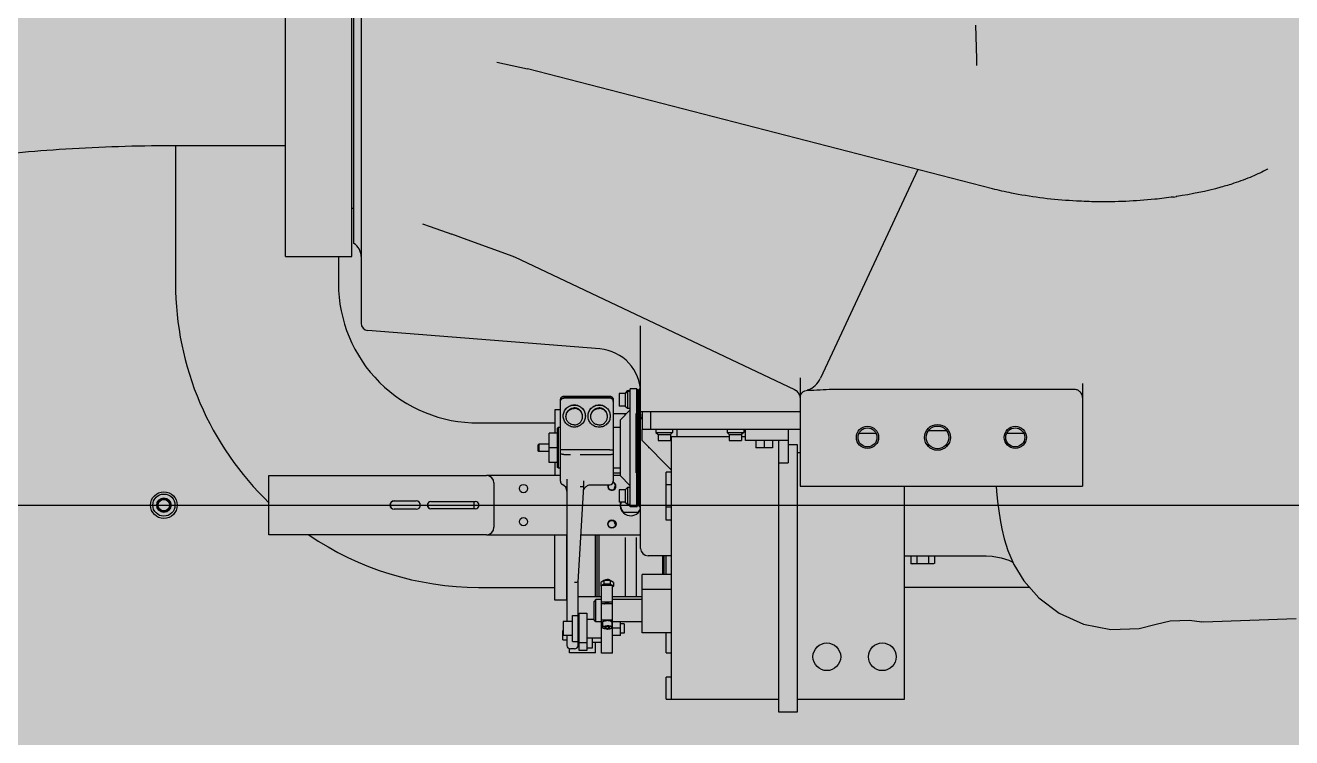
# Model space of a CAD drawing. Header units: millimetres. Extents: x -18489 to 17339, y -1599 to 10961.
# Drawn here: x -14660.3 to -14551.6, y 2429.6 to 2490.7 of the extents above; entities that cross this region are included whole.
import ezdxf

# ---------------------------------------------------------------- set-up
doc = ezdxf.new("R2010")
doc.units = ezdxf.units.MM
for name, color, linetype in [('188K-SM-03-F10-MECH-EQ-Y2257103$0$0 Xref', 8, 'Continuous'), ('188K-SM-03-F10-MECH-EQ-Y2257103$0$M-EQU-FOUNDATION', 8, 'Continuous'), ('188K-SM-03-F10-MECH-EQ-Y2257103$0$Micron CUP L10 HVAC EQU$0$M-MECH-EQU', 136, 'Continuous'), ('188K-SM-03-F10-MECH-EQ-Y2257103$0$Micron CUP L10 HVAC EQU$0$M-PHASE1 AREA', 252, 'Continuous')]:
    doc.layers.add(name, color=color, linetype=linetype)

# ---------------------------------------------------------------- blocks, each defined once
blk = doc.blocks.new('188K-SM-03-F10-MECH-EQ-Y2257103$0$Micron CUP L10 HVAC EQU$0$A$C0c53ceb0')
at = {"layer": '188K-SM-03-F10-MECH-EQ-Y2257103$0$Micron CUP L10 HVAC EQU$0$M-PHASE1 AREA'}
for p, q in [((15051.75687, 15534.56999), (15051.75687, 16232.33485)), ((15108.84673, 15534.56999), (15108.84673, 16232.33485)), ((15110.42127, 15545.57249), (15110.42127, 16221.3364)), ((15116.77802, 15826.36459), (15116.77802, 15477.25689)), ((15644.28764, 15732.89426), (15644.93572, 15704.16707)), ((15233.16169, 15701.37732), (15233.16493, 15701.37672)), ((15233.16169, 15701.37732), (15259.50141, 15695.60954)), ((15644.93572, 15704.16707), (15645.07043, 15698.3229)), ((15645.07047, 15698.3229), (15645.0705, 15698.31489)), ((15658.64458, 15592.58208), (15259.50273, 15695.60986)), ((14948.12346, 15629.70178), (14954.64373, 15629.71974)), ((14954.64373, 15629.71974), (15051.75687, 15629.71974)), ((14957.43623, 15629.71974), (14957.43623, 15511.30448)), ((15594.75236, 15609.07415), (15511.18661, 15429.86683)), ((15895.21654, 15609.64335), (15895.24029, 15609.65636)), ((15816.81608, 15586.04572), (15816.4579, 15586.00364)), ((15816.93153, 15585.92983), (15816.58285, 15585.87741)), ((15110.43506, 15575.77657), (15108.84673, 15575.77657)), ((15169.58458, 15562.45642), (15175.92273, 15560.21265)), ((15175.92273, 15560.21265), (15194.51409, 15553.60452)), ((15207.88726, 15548.80283), (15194.51409, 15553.60452)), ((15247.25382, 15534.56003), (15207.88726, 15548.80283)), ((15051.75687, 15534.56998), (15108.84673, 15534.56998)), ((15097.28891, 15534.56998), (15097.28891, 15511.30448)), ((15247.25378, 15534.56005), (15247.56939, 15534.44158)), ((15247.56939, 15534.44158), (15248.49088, 15534.04495)), ((15248.49091, 15534.04493), (15488.69536, 15420.39119)), ((15321.6783, 15455.0902), (15122.61824, 15470.92787)), ((15356.71961, 15283.88406), (15356.71961, 15474.91877)), ((15493.72696, 15430.38593), (15493.72696, 15337.16793)), ((15736.0417, 15425.53696), (15736.0417, 15337.16793)), ((15290.87597, 15414.49723), (15330.20454, 15414.49723)), ((15338.19712, 15416.71313), (15338.19712, 15406.05636)), ((15343.52551, 15416.71313), (15338.19712, 15416.71313)), ((15343.52551, 15416.71313), (15345.30164, 15418.51463)), ((15343.52551, 15416.71313), (15343.52551, 15406.05636)), ((15345.30164, 15418.51463), (15345.30164, 15404.25486)), ((15347.7121, 15418.51463), (15345.30164, 15418.51463)), ((15346.66071, 15419.32638), (15347.7121, 15419.32638)), ((15353.39094, 15420.89972), (15347.7121, 15420.89972)), ((15347.7121, 15319.40676), (15347.7121, 15420.8996)), ((15353.39094, 15420.89972), (15354.56288, 15418.86986)), ((15353.39094, 15319.40664), (15353.39094, 15420.89972)), ((15354.56288, 15418.86986), (15355.73482, 15420.89972)), ((15354.56288, 15321.4365), (15354.56288, 15418.86986)), ((15355.73482, 15319.40664), (15355.73482, 15420.89972)), ((15356.71961, 15420.89972), (15355.73482, 15420.89972)), ((15488.7247, 15420.37731), (15490.10027, 15419.51802)), ((15490.10027, 15419.51802), (15492.00605, 15417.51446)), ((15492.00605, 15417.51446), (15493.19235, 15415.26376)), ((15493.19235, 15415.26376), (15493.67811, 15413.256)), ((15521.30041, 15420.46253), (15729.69801, 15420.44519)), ((15287.83118, 15341.4816), (15287.83118, 15411.45244)), ((15330.20454, 15413.05444), (15290.87597, 15413.05444)), ((15330.20454, 15412.89311), (15290.87597, 15412.89311)), ((15333.24934, 15411.45244), (15333.24934, 15341.4816)), ((15343.52551, 15406.05636), (15338.19712, 15406.05636)), ((15343.52551, 15406.05636), (15345.30164, 15404.25486)), ((15345.30164, 15404.25486), (15347.7121, 15404.25486)), ((15287.83118, 15402.70689), (15282.91736, 15402.70689)), ((15282.91736, 15402.70689), (15282.91736, 15382.83981)), ((15333.24934, 15399.5351), (15344.61623, 15399.5351)), ((15347.48915, 15402.40802), (15339.33892, 15394.25779)), ((15339.33892, 15346.04857), (15339.33892, 15394.25779)), ((15343.48905, 15398.40791), (15343.48905, 15399.5351)), ((15353.00403, 15348.75697), (15353.00403, 15399.5351)), ((15356.71961, 15401.3623), (15493.72696, 15401.3623)), ((15358.06439, 15401.3623), (15358.06439, 15385.88461)), ((15365.16891, 15401.3623), (15365.16891, 15385.88461)), ((15217.6621, 15391.58247), (15282.91736, 15391.58247)), ((15278.25277, 15357.46654), (15278.25277, 15382.83981)), ((15285.35729, 15382.83981), (15278.25277, 15382.83981)), ((15286.11849, 15387.55924), (15285.35729, 15387.11977)), ((15285.35729, 15353.18717), (15285.35729, 15387.11919)), ((15286.11849, 15352.74712), (15286.11849, 15387.55924)), ((15287.83118, 15387.55924), (15286.11849, 15387.55924)), ((15339.33892, 15387.55924), (15333.24934, 15387.55924)), ((15357.9629, 15376.36963), (15357.9629, 15385.88461)), ((15493.72696, 15385.88461), (15357.9629, 15385.88461)), ((15369.86297, 15385.88461), (15369.86297, 15383.47415)), ((15369.86297, 15383.47415), (15371.66447, 15381.69802)), ((15369.86297, 15383.47415), (15384.12274, 15383.47415)), ((15384.12274, 15383.47415), (15382.32124, 15381.69802)), ((15384.12274, 15385.88461), (15384.12274, 15383.47415)), ((15388.09366, 15379.54129), (15388.09366, 15385.88461)), ((15430.93643, 15385.88461), (15430.93643, 15383.47415)), ((15430.93643, 15383.47415), (15432.73793, 15381.69802)), ((15430.93643, 15383.47415), (15445.19621, 15383.47415)), ((15445.19621, 15383.47415), (15443.3947, 15381.69802)), ((15445.19621, 15385.88461), (15445.19621, 15383.47415)), ((15446.76935, 15376.36963), (15446.76935, 15385.88461)), ((15483.24343, 15385.88461), (15483.24343, 15357.33968)), ((15558.77274, 15382.58608), (15544.15857, 15382.58608)), ((15619.19229, 15384.86968), (15603.89445, 15384.86968)), ((15685.6391, 15382.58608), (15671.02492, 15382.58608)), ((15269.24526, 15373.32738), (15268.48406, 15372.56618)), ((15268.48406, 15372.56618), (15268.48406, 15367.74018)), ((15269.24526, 15373.32738), (15269.24526, 15366.97898)), ((15278.25277, 15373.32738), (15269.24526, 15373.32738)), ((15357.9629, 15376.36963), (15383.33617, 15350.99636)), ((15371.66447, 15381.69802), (15371.66447, 15376.36963)), ((15371.66447, 15381.69802), (15382.32124, 15381.69802)), ((15371.66461, 15376.36963), (15382.3211, 15376.36963)), ((15382.32124, 15381.69802), (15382.32124, 15376.36963)), ((15383.33617, 15154.35351), (15383.33617, 15379.54129)), ((15432.73793, 15379.54129), (15383.33617, 15379.54129)), ((15432.73793, 15381.69802), (15432.73793, 15376.36963)), ((15432.73793, 15381.69802), (15443.3947, 15381.69802)), ((15432.73808, 15376.36963), (15443.39456, 15376.36963)), ((15443.3947, 15381.69802), (15443.3947, 15376.36963)), ((15446.76935, 15379.54129), (15443.3947, 15379.54129)), ((15483.24343, 15376.36963), (15446.76935, 15376.36963)), ((15455.49775, 15376.36963), (15455.49775, 15370.20393)), ((15462.62764, 15376.36963), (15462.62764, 15370.20393)), ((15469.75753, 15376.36963), (15469.75753, 15370.20393)), ((15475.31428, 15143.25271), (15475.31428, 15376.36963)), ((15483.24343, 15373.19797), (15491.17257, 15373.19797)), ((15491.17257, 15373.19797), (15491.17257, 15143.25271)), ((15269.24526, 15366.97898), (15268.48406, 15367.74018)), ((15278.25277, 15366.97898), (15269.24526, 15366.97898)), ((15285.35729, 15370.15318), (15278.25277, 15370.15318)), ((15330.20454, 15368.47267), (15290.87597, 15368.47267)), ((15290.87597, 15364.56649), (15295.97965, 15364.56649)), ((15305.30972, 15364.56649), (15330.20454, 15364.56649)), ((15363.51965, 15370.81288), (15363.51965, 15370.20393)), ((15364.12861, 15370.20393), (15363.51965, 15370.20393)), ((15469.75753, 15370.20393), (15455.49775, 15370.20393)), ((15491.17257, 15366.06174), (15493.72696, 15366.06174)), ((15285.35729, 15357.46654), (15278.25277, 15357.46654)), ((15282.91736, 15357.46654), (15282.91736, 15346.37822)), ((15286.11849, 15352.74712), (15285.35729, 15353.18659)), ((15287.83118, 15352.74712), (15286.11849, 15352.74712)), ((15339.33892, 15352.74712), (15333.24934, 15352.74712)), ((15383.33617, 15349.3471), (15378.57868, 15349.3471)), ((15378.57868, 15308.24443), (15378.57868, 15349.34507)), ((15475.31428, 15357.33968), (15483.24343, 15357.33968)), ((15037.4468, 15295.63168), (15037.4468, 15346.37822)), ((15037.4468, 15346.37822), (15224.42498, 15346.37822)), ((15287.83118, 15346.37822), (15224.42498, 15346.37822)), ((15230.76829, 15340.03491), (15230.76829, 15301.975)), ((15293.4133, 15343.16742), (15293.4133, 15221.09771)), ((15307.87607, 15337.06665), (15307.87607, 15341.93555)), ((15311.75891, 15338.07764), (15312.53002, 15338.29508)), ((15312.53002, 15338.29508), (15313.34978, 15338.41586)), ((15313.34978, 15338.41586), (15313.8625, 15338.43662)), ((15313.8625, 15338.43659), (15330.20454, 15338.43659)), ((15333.24934, 15348.75697), (15339.33892, 15348.75697)), ((15339.33892, 15346.37822), (15333.24934, 15346.37822)), ((15347.48915, 15337.89834), (15339.33892, 15346.04857)), ((15383.33617, 15338.30972), (15378.57868, 15338.30972)), ((15303.05514, 15254.99014), (15307.87607, 15337.06606)), ((15307.6614, 15333.41134), (15307.74463, 15333.76627)), ((15307.74463, 15333.76627), (15307.91319, 15334.29245)), ((15307.91319, 15334.29245), (15308.15272, 15334.85575)), ((15308.15272, 15334.85575), (15308.46504, 15335.4252)), ((15308.46504, 15335.4252), (15308.84391, 15335.97258)), ((15308.84391, 15335.97258), (15309.29135, 15336.49107)), ((15309.29135, 15336.49107), (15309.80798, 15336.97154)), ((15309.80798, 15336.97154), (15310.39313, 15337.40369)), ((15310.39313, 15337.40369), (15311.0447, 15337.77636)), ((15311.0447, 15337.77636), (15311.75891, 15338.07764)), ((15338.19712, 15334.25), (15338.19712, 15323.59323)), ((15343.52551, 15334.25), (15338.19712, 15334.25)), ((15343.52551, 15334.25), (15345.30164, 15336.0515)), ((15343.52551, 15334.25), (15343.52551, 15323.59323)), ((15345.30164, 15336.0515), (15345.30164, 15321.79173)), ((15347.7121, 15336.0515), (15345.30164, 15336.0515)), ((15493.72696, 15337.16793), (15736.0417, 15337.16793)), ((15583.15068, 15154.35351), (15583.15068, 15337.16793)), ((15661.89856, 15337.16793), (15662.27568, 15332.91532)), ((15662.27568, 15332.91532), (15663.15042, 15324.23409)), ((13383.58898, 15321.00495), (18509.19987, 15321.00495)), ((15145.00664, 15324.55721), (15164.03659, 15324.55721)), ((15164.03659, 15317.4527), (15145.00664, 15317.4527)), ((15176.72323, 15324.17661), (15214.78313, 15324.17661)), ((15214.78313, 15317.8333), (15176.72323, 15317.8333)), ((15213.80845, 15317.82515), (15213.80576, 15324.18445)), ((15217.6621, 15322.29542), (15217.6621, 15319.71449)), ((15343.52551, 15323.59323), (15338.19712, 15323.59323)), ((15343.52551, 15323.59323), (15345.30164, 15321.79173)), ((15345.30164, 15321.79173), (15347.7121, 15321.79173)), ((15353.39094, 15319.40664), (15347.7121, 15319.40664)), ((15353.39094, 15319.40664), (15354.56288, 15321.4365)), ((15354.56288, 15321.4365), (15355.73482, 15319.40664)), ((15356.71961, 15319.40664), (15355.73482, 15319.40664)), ((15383.33617, 15319.27977), (15378.57868, 15319.27977)), ((15663.15042, 15324.23409), (15664.11118, 15316.14962)), ((15354.27903, 15314.66164), (15342.21405, 15314.66164)), ((15383.33617, 15308.2424), (15378.57868, 15308.2424)), ((15664.11118, 15316.14962), (15665.22906, 15308.43177)), ((15665.22906, 15308.43177), (15666.65908, 15300.58611)), ((15224.42498, 15295.63168), (15037.4468, 15295.63168)), ((15224.42498, 15295.63168), (15293.4133, 15295.63168)), ((15282.91736, 15239.30302), (15282.91736, 15295.63168)), ((15293.4133, 15239.30302), (15293.4133, 15295.63168)), ((15305.44232, 15295.63168), (15356.71961, 15295.63168)), ((15317.86904, 15242.47481), (15317.86904, 15295.63168)), ((15319.45487, 15242.47481), (15319.45487, 15295.63168)), ((15321.09714, 15242.47481), (15321.09714, 15295.63168)), ((15666.65908, 15300.58611), (15668.69067, 15292.01837)), ((15343.48905, 15293.25294), (15343.48905, 15242.47481)), ((15353.00403, 15293.25294), (15353.00403, 15242.47481)), ((15668.69067, 15292.01837), (15671.86464, 15282.02603)), ((15383.33617, 15277.54074), (15363.06293, 15277.54074)), ((15375.39594, 15277.54074), (15375.39594, 15261.40334)), ((15377.03121, 15261.40334), (15377.03121, 15277.54074)), ((15378.61704, 15261.40334), (15378.61704, 15277.54074)), ((15583.15068, 15277.54074), (15653.24658, 15277.54074)), ((15588.78536, 15277.54074), (15588.78536, 15270.87389)), ((15593.82105, 15277.54074), (15593.82105, 15270.87389)), ((15603.89242, 15277.54074), (15603.89242, 15270.87389)), ((15608.9281, 15277.54074), (15608.9281, 15270.87389)), ((15653.24803, 15277.54074), (15658.35703, 15277.28878)), ((15658.35703, 15277.28878), (15666.13871, 15275.90623)), ((15666.13871, 15275.90623), (15672.69529, 15273.70877)), ((15671.86464, 15282.02603), (15677.12041, 15269.97101)), ((15672.69529, 15273.70877), (15676.25658, 15271.95235)), ((15588.78536, 15270.87389), (15590.13467, 15270.51235)), ((15607.5788, 15270.51235), (15590.13467, 15270.51235)), ((15608.9281, 15270.87389), (15607.5788, 15270.51235)), ((15677.12041, 15269.97101), (15685.71876, 15255.94095)), ((15303.05514, 15200.61761), (15303.05514, 15254.99073)), ((15325.14884, 15256.20162), (15322.4021, 15254.57446)), ((15322.4021, 15254.57446), (15322.4021, 15251.47486)), ((15323.07465, 15251.87328), (15322.4021, 15251.47486)), ((15322.4021, 15251.47486), (15323.07465, 15251.07644)), ((15323.07465, 15193.99519), (15323.07465, 15252.00309)), ((15332.58963, 15252.00309), (15323.07465, 15252.00309)), ((15325.14884, 15253.10202), (15323.29378, 15252.00309)), ((15325.14884, 15256.20162), (15325.14884, 15253.10202)), ((15330.64231, 15256.20162), (15325.14884, 15256.20162)), ((15330.64231, 15253.10202), (15325.14884, 15253.10202)), ((15325.48511, 15256.31501), (15325.48511, 15256.20162)), ((15330.30604, 15256.31501), (15330.30604, 15256.20162)), ((15333.38905, 15254.57446), (15330.64231, 15256.20162)), ((15330.64231, 15256.20162), (15330.64231, 15253.10202)), ((15332.49737, 15252.00309), (15330.64231, 15253.10202)), ((15332.58963, 15193.99519), (15332.58963, 15252.00309)), ((15333.38905, 15251.47486), (15332.58963, 15251.94843)), ((15332.58963, 15251.00129), (15333.38905, 15251.47486)), ((15333.38905, 15254.57446), (15333.38905, 15251.47486)), ((15383.33617, 15261.40334), (15357.9629, 15261.40334)), ((15357.9629, 15211.44337), (15357.9629, 15261.40334)), ((15685.71876, 15255.94095), (15698.5733, 15241.36943)), ((15217.66048, 15250.43001), (15282.91574, 15250.43001)), ((15303.05514, 15242.47481), (15323.07465, 15242.47481)), ((15332.58963, 15242.47481), (15357.9629, 15242.47481)), ((15383.33617, 15248.67392), (15357.9629, 15248.67392)), ((15690.58097, 15250.4293), (15583.15068, 15250.4293)), ((15698.5733, 15241.36943), (15715.84648, 15228.31993)), ((15293.4133, 15239.30302), (15282.91736, 15239.30302)), ((15318.31717, 15239.9883), (15316.73134, 15238.40247)), ((15316.73134, 15222.54418), (15316.73134, 15238.40247)), ((15318.31717, 15220.95835), (15318.31717, 15239.9883)), ((15323.07465, 15239.9883), (15318.31717, 15239.9883)), ((15332.58963, 15237.69724), (15323.07465, 15237.69724)), ((15332.58963, 15236.26666), (15323.07465, 15236.26666)), ((15357.9629, 15239.9883), (15332.58963, 15239.9883)), ((15290.34314, 15221.09771), (15290.34314, 15209.19764)), ((15298.28497, 15221.09771), (15290.34314, 15221.09771)), ((15298.28497, 15203.98344), (15298.28497, 15226.31192)), ((15298.28497, 15226.31192), (15303.05514, 15226.31192)), ((15304.0447, 15222.1951), (15303.43574, 15222.1951)), ((15304.0447, 15196.35333), (15304.0447, 15228.20561)), ((15304.0447, 15228.20561), (15310.38802, 15228.20561)), ((15310.38802, 15228.20561), (15310.38802, 15196.35333)), ((15310.38802, 15223.14026), (15316.73134, 15223.14026)), ((15318.31717, 15220.95835), (15316.73134, 15222.54418)), ((15323.07465, 15220.95835), (15318.31717, 15220.95835)), ((15332.58963, 15222.19924), (15323.07465, 15222.19924)), ((15323.93735, 15220.55039), (15323.93735, 15216.02021)), ((15331.85381, 15220.55039), (15331.85381, 15216.02021)), ((15357.9629, 15220.95835), (15332.58963, 15220.95835)), ((15339.33892, 15209.05603), (15339.33892, 15220.95835)), ((15342.68819, 15219.11225), (15339.33892, 15219.11225)), ((15342.68819, 15219.11225), (15342.68819, 15211.1831)), ((15715.84648, 15228.31993), (15736.8268, 15218.7764)), ((15736.8268, 15218.7764), (15760.31117, 15214.14422)), ((15784.56821, 15215.21113), (15799.14622, 15218.75566)), ((15799.14611, 15218.75574), (15811.29776, 15221.60107)), ((15811.29776, 15221.60107), (15827.93999, 15222.21833)), ((15827.93999, 15222.21833), (15838.32719, 15220.7264)), ((15839.88388, 15220.58819), (15838.32724, 15220.72645)), ((15919.49876, 15223.3684), (15839.88388, 15220.58819)), ((15289.78492, 15205.44669), (15289.78492, 15213.37584)), ((15289.78492, 15213.37584), (15290.34314, 15213.37584)), ((15298.28497, 15209.19764), (15290.34314, 15209.19764)), ((15293.4133, 15209.21458), (15293.4133, 15200.61761)), ((15304.0447, 15208.10025), (15303.43574, 15208.10025)), ((15326.75293, 15216.69711), (15325.61029, 15216.02021)), ((15325.61029, 15216.02021), (15326.75293, 15215.34331)), ((15326.75293, 15216.69711), (15326.75293, 15215.34331)), ((15329.03822, 15216.69711), (15326.75293, 15216.69711)), ((15326.75293, 15215.34331), (15329.03822, 15215.34331)), ((15330.18086, 15216.02021), (15329.03822, 15216.69711)), ((15329.03822, 15216.69711), (15329.03822, 15215.34331)), ((15329.03822, 15215.34331), (15330.18086, 15216.02021)), ((15339.33892, 15215.39934), (15332.58963, 15215.39934)), ((15339.33892, 15209.05603), (15332.58963, 15209.05603)), ((15342.68819, 15211.1831), (15339.33892, 15211.1831)), ((15383.33617, 15211.44337), (15357.9629, 15211.44337)), ((15378.61704, 15194.13879), (15378.61704, 15211.44337)), ((15760.31117, 15214.14422), (15784.56821, 15215.21113)), ((15289.78492, 15205.44669), (15293.4133, 15205.44669)), ((15295.60399, 15194.13879), (15295.60399, 15197.70784)), ((15300.01035, 15197.57256), (15296.45809, 15197.57256)), ((15298.28497, 15203.98344), (15303.05514, 15203.98344)), ((15303.05514, 15202.36384), (15304.0447, 15202.36384)), ((15310.38802, 15202.84354), (15304.0447, 15202.84354)), ((15310.38802, 15207.1551), (15323.07465, 15207.1551)), ((15315.15819, 15198.24702), (15310.38802, 15198.24702)), ((15315.15819, 15207.1551), (15315.15819, 15198.24702)), ((15315.15819, 15203.46123), (15323.07465, 15203.46123)), ((15317.86904, 15194.13879), (15317.86904, 15203.46123)), ((15317.86904, 15194.1386), (15295.60399, 15194.1386)), ((15310.38802, 15196.35333), (15304.0447, 15196.35333)), ((15332.58963, 15193.99519), (15323.07465, 15193.99519)), ((15378.61704, 15194.1386), (15383.33617, 15194.1386)), ((15383.33617, 15173.38346), (15378.57868, 15173.38346)), ((15378.57868, 15154.35351), (15378.57868, 15173.38346)), ((15378.57868, 15154.35351), (15475.31428, 15154.35351)), ((15491.17257, 15154.35351), (15583.15068, 15154.35351)), ((15491.17257, 15143.25271), (15475.31428, 15143.25271))]:
    blk.add_line(p, q, dxfattribs=at)
for centre, radius in [((15551.43409, 15379.16069), 9.51498), ((15551.43409, 15379.16069), 8.13213), ((15611.54337, 15379.16069), 11.10081), ((15611.54337, 15379.16069), 9.71796), ((15678.30044, 15379.16069), 9.51498), ((15678.30044, 15379.16069), 8.13213), ((15256.14156, 15335.21399), 3.55226), ((14947.44676, 15321.00495), 11.4879), ((14947.44676, 15321.00495), 9.51498), ((14947.44676, 15321.00495), 6.17839), ((14947.44676, 15321.00495), 5.67682), ((14947.44676, 15321.00495), 5.29033), ((14947.44676, 15321.00495), 4.90973), ((15256.14156, 15306.79592), 3.55226), ((15332.00938, 15304.7678), 3.55226), ((15332.00938, 15304.7678), 3.17166), ((15516.54584, 15190.82759), 11.89372), ((15564.12073, 15190.82759), 11.89372)]:
    blk.add_circle(centre, radius, dxfattribs=at)
for centre, radius, start, end in [((15760.89935, 15957.49285), 375.76414, 278.12416995, 278.52189642), ((15104.09138, 15534.57197), 12.68664, 0, 60.06999585), ((15218.31152, 15511.30448), 260.87528, 180, 226.26205073), ((15217.01268, 15511.30448), 119.72378, 180, 270.31079016), ((15123.12133, 15477.2512), 6.34332, 180, 265.451), ((15318.65971, 15417.15018), 38.05991, 0, 85.451), ((15493.93963, 15437.90925), 19.02995, 288.65302278, 334.99993775), ((15346.66071, 15416.15472), 3.17166, 90, 169.89197358), ((15500.07362, 15413.18553), 6.44555, 90.43156277, 92.25077166), ((15729.69838, 15413.28774), 6.34332, 0, 36.87989059), ((15346.9509, 15402.94626), 0.7612, 315, 0), ((15363.77616, 15398.56537), 7.02237, 210.3321547, 214.77861289), ((15224.42498, 15340.03491), 6.34332, 0, 90), ((15290.87597, 15341.48138), 3.04479, 180, 246.08346558), ((15287.06998, 15332.89936), 6.34332, 0, 66.08346558), ((15332.00938, 15337.24211), 3.55226, 160.03499678, 71.84765396), ((15332.00938, 15337.24211), 3.17166, 157.53823738, 72.5844872), ((15330.20454, 15341.48138), 3.04479, 270, 0), ((15340.12709, 15333.69159), 6.34332, 141.58564406, 171.16716156), ((15346.9509, 15337.36009), 0.7612, 0, 45), ((15145.00664, 15321.00495), 3.55226, 90, 270), ((15145.26037, 15321.00495), 3.55226, 94.16545684, 265.83454316), ((15164.03659, 15321.00495), 3.55226, 270, 90), ((15176.72323, 15321.00495), 3.17166, 90, 270), ((15176.97696, 15321.00495), 3.17166, 94.68569801, 265.31430199), ((15214.78313, 15321.00495), 3.17166, 270, 90), ((15348.24654, 15321.00495), 9.12169, 163.34169816, 335.45454546), ((15348.24654, 15321.00495), 8.75378, 162.73550115, 226.43871552), ((15348.24654, 15321.00495), 8.75378, 313.56128448, 344.52042816), ((15340.12709, 15308.31832), 6.34332, 188.83283844, 218.41435594), ((15218.31152, 15511.30448), 260.87528, 235.84772991, 269.85736929), ((15224.42498, 15301.975), 6.34332, 270, 0), ((15363.06293, 15283.88406), 6.34332, 180, 270), ((15303.43574, 15222.5757), 0.3806, 180, 270), ((15303.43574, 15207.71965), 0.3806, 90, 180), ((15296.45809, 15200.61735), 3.04479, 180, 270), ((15300.01035, 15200.61735), 3.04479, 270, 0)]:
    blk.add_arc(centre, radius, start, end, dxfattribs=at)
for points, knots in [([(14643.18317, 15588.58429), (14645.21997, 15589.34421), (14647.26442, 15590.08223), (14649.31654, 15590.7983), (14656.8255, 15593.4185), (14674.00223, 15598.66829), (14702.68479, 15605.7582), (14736.45564, 15612.44338), (14788.53417, 15620.54187), (14859.52071, 15627.50877), (14917.96078, 15629.5535), (14948.12346, 15629.70178)], [-0.0215616488, -0.0215616488, -0.0215616488, -0.0215616488, 0, 0, 0, 0.0788967443, 0.178041664, 0.2929992503, 0.420300963, 0.7007707098, 1, 1, 1, 1]), ([(15886.55511, 15605.29071), (15884.96239, 15604.55426), (15878.2497, 15601.58411), (15871.35505, 15599.03311), (15866.05078, 15597.28531)], [0, 0, 0, 0, 0.2390799763, 1, 1, 1, 1]), ([(15895.23957, 15609.65632), (15894.54692, 15609.27711), (15891.69034, 15607.74723), (15888.77952, 15606.31925), (15886.55511, 15605.29071)], [0, 0, 0, 0, 0.243695614, 1, 1, 1, 1]), ([(15680.81576, 15587.73544), (15678.90817, 15588.08329), (15671.47674, 15589.50307), (15664.09278, 15591.17577), (15658.64458, 15592.58208)], [0, 0, 0, 0, 0.2562901483, 1, 1, 1, 1]), ([(15866.05078, 15597.28531), (15862.30039, 15596.04952), (15846.19303, 15591.20038), (15829.65524, 15587.84882), (15816.93153, 15585.92983)], [0, 0, 0, 0, 0.2348160279, 1, 1, 1, 1]), ([(15748.21159, 15581.41646), (15742.41571, 15581.49582), (15719.85038, 15582.24737), (15697.32502, 15584.72494), (15680.81576, 15587.73544)], [0, 0, 0, 0, 0.2567298715, 1, 1, 1, 1]), ([(15814.00191, 15585.49983), (15808.68754, 15584.74115), (15786.85914, 15582.09726), (15764.82652, 15581.18896), (15748.21159, 15581.41646)], [0, 0, 0, 0, 0.24418075, 1, 1, 1, 1]), ([(15287.83118, 15411.45244), (15287.83118, 15411.84861), (15287.98966, 15412.64929), (15288.66733, 15413.66112), (15289.67914, 15414.33879), (15290.47988, 15414.49709), (15290.87597, 15414.49712)], [0, 0, 0, 0, 0.2501037701, 0.4999844881, 0.7499456463, 1, 1, 1, 1]), ([(15330.20454, 15414.49723), (15330.60062, 15414.49723), (15331.40132, 15414.33876), (15332.41328, 15413.66113), (15333.09087, 15412.64918), (15333.24934, 15411.8485), (15333.24934, 15411.45244)], [0, 0, 0, 0, 0.2500455429, 0.5000049585, 0.7499677159, 1, 1, 1, 1]), ([(15500.12765, 15419.64328), (15503.65915, 15419.64328), (15510.71066, 15420.133), (15517.76902, 15420.47789), (15521.30041, 15420.46253)], [0, 0, 0, 0, 0.5000060561, 1, 1, 1, 1]), ([(15729.69801, 15420.44519), (15730.22077, 15420.44534), (15731.53097, 15420.14114), (15733.25639, 15418.89443), (15734.30171, 15417.72099), (15734.77231, 15417.09457)], [0, 0, 0, 0, 0.250324748, 0.6248209422, 1, 1, 1, 1]), ([(15287.83118, 15410.01392), (15287.83118, 15410.40944), (15287.98963, 15411.20926), (15288.66768, 15412.21959), (15289.67942, 15412.89637), (15290.47994, 15413.05444), (15290.87597, 15413.05444)], [0, 0, 0, 0, 0.2498687971, 0.4997704621, 0.7498064915, 1, 1, 1, 1]), ([(15287.83118, 15409.85259), (15287.83118, 15410.24811), (15287.98963, 15411.04793), (15288.66768, 15412.05826), (15289.67942, 15412.73504), (15290.47994, 15412.89311), (15290.87597, 15412.89311)], [0, 0, 0, 0, 0.2498687971, 0.4997704621, 0.7498064915, 1, 1, 1, 1]), ([(15290.24167, 15397.61094), (15290.24167, 15398.23183), (15290.36436, 15399.47712), (15290.90935, 15401.27053), (15291.79435, 15402.92401), (15292.98535, 15404.37306), (15294.43648, 15405.56231), (15296.09222, 15406.44592), (15297.888, 15406.99008), (15299.13486, 15407.11255), (15299.75662, 15407.11255)], [0, 0, 0, 0, 0.1249136812, 0.249840511, 0.3747915986, 0.4997745418, 0.6247912818, 0.7498415897, 0.8749112144, 1, 1, 1, 1]), ([(15290.24167, 15397.43751), (15290.24167, 15398.0584), (15290.36436, 15399.30369), (15290.90935, 15401.0971), (15291.79435, 15402.75058), (15292.98535, 15404.19964), (15294.43648, 15405.38888), (15296.09222, 15406.27249), (15297.888, 15406.81666), (15299.13486, 15406.93912), (15299.75662, 15406.93912)], [0, 0, 0, 0, 0.1249136812, 0.249840511, 0.3747915986, 0.4997745418, 0.6247912818, 0.7498415897, 0.8749112144, 1, 1, 1, 1]), ([(15292.62673, 15397.32862), (15292.62673, 15397.79387), (15292.71866, 15398.72701), (15293.12705, 15400.07087), (15293.79021, 15401.30988), (15294.68267, 15402.39571), (15295.77006, 15403.28684), (15297.01076, 15403.94897), (15298.35641, 15404.35671), (15299.29072, 15404.44849), (15299.75662, 15404.44849)], [0, 0, 0, 0, 0.1249138182, 0.2498407631, 0.374791959, 0.4997748335, 0.6247919875, 0.7498408034, 0.8749138468, 1, 1, 1, 1]), ([(15292.62673, 15396.93874), (15292.62673, 15397.40399), (15292.71866, 15398.33713), (15293.12705, 15399.681), (15293.79021, 15400.92), (15294.68267, 15402.00583), (15295.77006, 15402.89696), (15297.01076, 15403.5591), (15298.35641, 15403.96683), (15299.29072, 15404.05861), (15299.75662, 15404.05861)], [0, 0, 0, 0, 0.1249138182, 0.2498407631, 0.374791959, 0.4997748335, 0.6247919875, 0.7498408034, 0.8749138468, 1, 1, 1, 1]), ([(15299.75662, 15407.11255), (15300.37838, 15407.11255), (15301.62524, 15406.99008), (15303.42102, 15406.44592), (15305.07676, 15405.56231), (15306.52789, 15404.37306), (15307.71888, 15402.92401), (15308.60388, 15401.27053), (15309.14888, 15399.47712), (15309.27157, 15398.23183), (15309.27157, 15397.61094)], [0, 0, 0, 0, 0.1250887856, 0.2501584103, 0.3752087182, 0.5002254582, 0.6252084014, 0.750159489, 0.8750863188, 1, 1, 1, 1]), ([(15299.75662, 15406.93912), (15300.37838, 15406.93912), (15301.62524, 15406.81666), (15303.42102, 15406.27249), (15305.07676, 15405.38888), (15306.52789, 15404.19964), (15307.71888, 15402.75058), (15308.60388, 15401.0971), (15309.14888, 15399.30369), (15309.27157, 15398.0584), (15309.27157, 15397.43751)], [0, 0, 0, 0, 0.1250887856, 0.2501584103, 0.3752087182, 0.5002254582, 0.6252084014, 0.750159489, 0.8750863188, 1, 1, 1, 1]), ([(15306.88651, 15397.32862), (15306.88651, 15397.79387), (15306.79457, 15398.72701), (15306.38619, 15400.07087), (15305.72302, 15401.30988), (15304.83057, 15402.39571), (15303.74318, 15403.28684), (15302.50248, 15403.94897), (15301.15683, 15404.35671), (15300.22251, 15404.44849), (15299.75662, 15404.44849)], [0, 0, 0, 0, 0.1249138182, 0.2498407631, 0.374791959, 0.4997748335, 0.6247919875, 0.7498408034, 0.8749138468, 1, 1, 1, 1]), ([(15306.88651, 15396.93874), (15306.88651, 15397.40399), (15306.79457, 15398.33713), (15306.38619, 15399.681), (15305.72302, 15400.92), (15304.83057, 15402.00583), (15303.74318, 15402.89696), (15302.50248, 15403.5591), (15301.15683, 15403.96683), (15300.22251, 15404.05861), (15299.75662, 15404.05861)], [0, 0, 0, 0, 0.1249138182, 0.2498407631, 0.374791959, 0.4997748335, 0.6247919875, 0.7498408034, 0.8749138468, 1, 1, 1, 1]), ([(15311.55522, 15397.58344), (15311.55522, 15398.20432), (15311.6779, 15399.44961), (15312.2229, 15401.24302), (15313.1079, 15402.8965), (15314.2989, 15404.34556), (15315.75002, 15405.5348), (15317.40577, 15406.41841), (15319.20155, 15406.96258), (15320.44841, 15407.08505), (15321.07017, 15407.08505)], [0, 0, 0, 0, 0.1249136812, 0.249840511, 0.3747915986, 0.4997745418, 0.6247912818, 0.7498415897, 0.8749112144, 1, 1, 1, 1]), ([(15311.55522, 15397.41001), (15311.55522, 15398.0309), (15311.6779, 15399.27619), (15312.2229, 15401.06959), (15313.1079, 15402.72307), (15314.2989, 15404.17213), (15315.75002, 15405.36137), (15317.40577, 15406.24498), (15319.20155, 15406.78915), (15320.44841, 15406.91162), (15321.07017, 15406.91162)], [0, 0, 0, 0, 0.1249136812, 0.249840511, 0.3747915986, 0.4997745418, 0.6247912818, 0.7498415897, 0.8749112144, 1, 1, 1, 1]), ([(15313.94028, 15397.30111), (15313.94028, 15397.76636), (15314.03221, 15398.6995), (15314.4406, 15400.04337), (15315.10376, 15401.28238), (15315.99622, 15402.36821), (15317.0836, 15403.25933), (15318.32431, 15403.92147), (15319.66996, 15404.3292), (15320.60427, 15404.42099), (15321.07017, 15404.42099)], [0, 0, 0, 0, 0.1249138182, 0.2498407631, 0.374791959, 0.4997748335, 0.6247919875, 0.7498408034, 0.8749138468, 1, 1, 1, 1]), ([(15313.94028, 15396.91123), (15313.94028, 15397.37649), (15314.03221, 15398.30963), (15314.4406, 15399.65349), (15315.10376, 15400.8925), (15315.99622, 15401.97833), (15317.0836, 15402.86945), (15318.32431, 15403.53159), (15319.66996, 15403.93933), (15320.60427, 15404.03111), (15321.07017, 15404.03111)], [0, 0, 0, 0, 0.1249138182, 0.2498407631, 0.374791959, 0.4997748335, 0.6247919875, 0.7498408034, 0.8749138468, 1, 1, 1, 1]), ([(15321.07017, 15407.08505), (15321.69192, 15407.08505), (15322.93878, 15406.96258), (15324.73456, 15406.41841), (15326.39031, 15405.5348), (15327.84143, 15404.34556), (15329.03243, 15402.8965), (15329.91743, 15401.24302), (15330.46243, 15399.44961), (15330.58511, 15398.20432), (15330.58511, 15397.58344)], [0, 0, 0, 0, 0.1250887856, 0.2501584103, 0.3752087182, 0.5002254582, 0.6252084014, 0.750159489, 0.8750863188, 1, 1, 1, 1]), ([(15321.07017, 15406.91162), (15321.69192, 15406.91162), (15322.93878, 15406.78915), (15324.73456, 15406.24498), (15326.39031, 15405.36137), (15327.84143, 15404.17213), (15329.03243, 15402.72307), (15329.91743, 15401.06959), (15330.46243, 15399.27619), (15330.58511, 15398.0309), (15330.58511, 15397.41001)], [0, 0, 0, 0, 0.1250887856, 0.2501584103, 0.3752087182, 0.5002254582, 0.6252084014, 0.750159489, 0.8750863188, 1, 1, 1, 1]), ([(15328.20005, 15397.30111), (15328.20005, 15397.76636), (15328.10812, 15398.6995), (15327.69974, 15400.04337), (15327.03657, 15401.28238), (15326.14411, 15402.36821), (15325.05673, 15403.25933), (15323.81602, 15403.92147), (15322.47038, 15404.3292), (15321.53606, 15404.42099), (15321.07017, 15404.42099)], [0, 0, 0, 0, 0.1249138182, 0.2498407631, 0.374791959, 0.4997748335, 0.6247919875, 0.7498408034, 0.8749138468, 1, 1, 1, 1]), ([(15328.20005, 15396.91123), (15328.20005, 15397.37649), (15328.10812, 15398.30963), (15327.69974, 15399.65349), (15327.03657, 15400.8925), (15326.14411, 15401.97833), (15325.05673, 15402.86945), (15323.81602, 15403.53159), (15322.47038, 15403.93933), (15321.53606, 15404.03111), (15321.07017, 15404.03111)], [0, 0, 0, 0, 0.1249138182, 0.2498407631, 0.374791959, 0.4997748335, 0.6247919875, 0.7498408034, 0.8749138468, 1, 1, 1, 1]), ([(15333.24934, 15410.01392), (15333.24934, 15410.40944), (15333.09089, 15411.20926), (15332.41283, 15412.21959), (15331.4011, 15412.89637), (15330.60057, 15413.05444), (15330.20454, 15413.05444)], [0, 0, 0, 0, 0.2498687971, 0.4997704621, 0.7498064915, 1, 1, 1, 1]), ([(15333.24934, 15409.85259), (15333.24934, 15410.24811), (15333.09089, 15411.04793), (15332.41283, 15412.05826), (15331.4011, 15412.73504), (15330.60057, 15412.89311), (15330.20454, 15412.89311)], [0, 0, 0, 0, 0.2498687971, 0.4997704621, 0.7498064915, 1, 1, 1, 1]), ([(15299.75662, 15387.9359), (15299.13486, 15387.9359), (15297.888, 15388.05837), (15296.09222, 15388.60254), (15294.43648, 15389.48615), (15292.98535, 15390.67539), (15291.79435, 15392.12445), (15290.90935, 15393.77793), (15290.36436, 15395.57134), (15290.24167, 15396.81663), (15290.24167, 15397.43751)], [0, 0, 0, 0, 0.1250887856, 0.2501584103, 0.3752087182, 0.5002254582, 0.6252084014, 0.750159489, 0.8750863188, 1, 1, 1, 1]), ([(15299.75662, 15389.81886), (15299.29072, 15389.81886), (15298.35641, 15389.91065), (15297.01076, 15390.31838), (15295.77006, 15390.98052), (15294.68267, 15391.87164), (15293.79021, 15392.95747), (15293.12705, 15394.19648), (15292.71866, 15395.54035), (15292.62673, 15396.47349), (15292.62673, 15396.93874)], [0, 0, 0, 0, 0.1250861532, 0.2501591966, 0.3752080125, 0.5002251665, 0.625208041, 0.7501592369, 0.8750861818, 1, 1, 1, 1]), ([(15309.27157, 15397.43751), (15309.27157, 15396.81663), (15309.14888, 15395.57134), (15308.60388, 15393.77793), (15307.71888, 15392.12445), (15306.52789, 15390.67539), (15305.07676, 15389.48615), (15303.42102, 15388.60254), (15301.62524, 15388.05837), (15300.37838, 15387.9359), (15299.75662, 15387.9359)], [0, 0, 0, 0, 0.1249136812, 0.249840511, 0.3747915986, 0.4997745418, 0.6247912818, 0.7498415897, 0.8749112144, 1, 1, 1, 1]), ([(15299.75662, 15389.81886), (15300.22251, 15389.81886), (15301.15683, 15389.91065), (15302.50248, 15390.31838), (15303.74318, 15390.98052), (15304.83057, 15391.87164), (15305.72302, 15392.95747), (15306.38619, 15394.19648), (15306.79457, 15395.54035), (15306.88651, 15396.47349), (15306.88651, 15396.93874)], [0, 0, 0, 0, 0.1250861532, 0.2501591966, 0.3752080125, 0.5002251665, 0.625208041, 0.7501592369, 0.8750861818, 1, 1, 1, 1]), ([(15321.07017, 15387.9084), (15320.44841, 15387.9084), (15319.20155, 15388.03087), (15317.40577, 15388.57504), (15315.75002, 15389.45864), (15314.2989, 15390.64789), (15313.1079, 15392.09694), (15312.2229, 15393.75042), (15311.6779, 15395.54383), (15311.55522, 15396.78912), (15311.55522, 15397.41001)], [0, 0, 0, 0, 0.1250887856, 0.2501584103, 0.3752087182, 0.5002254582, 0.6252084014, 0.750159489, 0.8750863188, 1, 1, 1, 1]), ([(15321.07017, 15389.79136), (15320.60427, 15389.79136), (15319.66996, 15389.88314), (15318.32431, 15390.29088), (15317.0836, 15390.95301), (15315.99622, 15391.84414), (15315.10376, 15392.92997), (15314.4406, 15394.16898), (15314.03221, 15395.51284), (15313.94028, 15396.44598), (15313.94028, 15396.91123)], [0, 0, 0, 0, 0.1250861532, 0.2501591966, 0.3752080125, 0.5002251665, 0.625208041, 0.7501592369, 0.8750861818, 1, 1, 1, 1]), ([(15330.58511, 15397.41001), (15330.58511, 15396.78912), (15330.46243, 15395.54383), (15329.91743, 15393.75042), (15329.03243, 15392.09694), (15327.84143, 15390.64789), (15326.39031, 15389.45864), (15324.73456, 15388.57504), (15322.93878, 15388.03087), (15321.69192, 15387.9084), (15321.07017, 15387.9084)], [0, 0, 0, 0, 0.1249136812, 0.249840511, 0.3747915986, 0.4997745418, 0.6247912818, 0.7498415897, 0.8749112144, 1, 1, 1, 1]), ([(15321.07017, 15389.79136), (15321.53606, 15389.79136), (15322.47038, 15389.88314), (15323.81602, 15390.29088), (15325.05673, 15390.95301), (15326.14411, 15391.84414), (15327.03657, 15392.92997), (15327.69974, 15394.16898), (15328.10812, 15395.51284), (15328.20005, 15396.44598), (15328.20005, 15396.91123)], [0, 0, 0, 0, 0.1250861532, 0.2501591966, 0.3752080125, 0.5002251665, 0.625208041, 0.7501592369, 0.8750861818, 1, 1, 1, 1]), ([(15357.71506, 15395.01898), (15357.51106, 15395.36766), (15356.89627, 15396.72753), (15356.71961, 15398.24045), (15356.71961, 15399.31925)], [0, 0, 0, 0, 0.2724456187, 1, 1, 1, 1]), ([(15290.87597, 15368.47267), (15290.4874, 15368.47267), (15289.92313, 15368.48127), (15289.2054, 15368.51269), (15288.74989, 15368.54313), (15288.37528, 15368.57992), (15288.09739, 15368.62015), (15287.9282, 15368.66043), (15287.85049, 15368.69539), (15287.83118, 15368.71866), (15287.83118, 15368.72833)], [0, 0, 0, 0, 0.3785624291, 0.5496621844, 0.6998006394, 0.823414797, 0.9158700639, 0.9742209962, 0.9905804693, 1, 1, 1, 1]), ([(15290.87597, 15364.56649), (15290.48728, 15364.56649), (15289.76776, 15364.5864), (15288.92229, 15364.65936), (15288.37346, 15364.75342), (15288.11975, 15364.81687), (15287.96821, 15364.87752), (15287.88345, 15364.92325), (15287.83118, 15364.97717), (15287.83118, 15365.01219)], [0, 0, 0, 0, 0.3722471448, 0.6890124805, 0.8117982476, 0.9048896442, 0.9396154679, 0.966459883, 1, 1, 1, 1]), ([(15295.97965, 15364.56649), (15296.11102, 15364.5665), (15296.29895, 15364.53682), (15296.43273, 15364.41602), (15296.45809, 15364.3799)], [0, 0, 0, 0, 0.7485115328, 1, 1, 1, 1]), ([(15304.83127, 15364.3799), (15304.85623, 15364.41632), (15304.9911, 15364.53632), (15305.17836, 15364.56651), (15305.30972, 15364.56649)], [0, 0, 0, 0, 0.2515514417, 1, 1, 1, 1]), ([(15330.20454, 15368.47267), (15330.59312, 15368.47267), (15331.15739, 15368.48127), (15331.87512, 15368.51269), (15332.33063, 15368.54313), (15332.70523, 15368.57992), (15332.98313, 15368.62015), (15333.15232, 15368.66043), (15333.23003, 15368.69539), (15333.24934, 15368.71866), (15333.24934, 15368.72833)], [0, 0, 0, 0, 0.3785624291, 0.5496621844, 0.6998006394, 0.823414797, 0.9158700639, 0.9742209962, 0.9905804693, 1, 1, 1, 1]), ([(15330.20454, 15364.56649), (15330.59324, 15364.56649), (15331.31275, 15364.5864), (15332.15823, 15364.65936), (15332.70706, 15364.75342), (15332.96077, 15364.81687), (15333.1123, 15364.87752), (15333.19706, 15364.92325), (15333.24934, 15364.97717), (15333.24934, 15365.01219)], [0, 0, 0, 0, 0.3722471448, 0.6890124805, 0.8117982476, 0.9048896442, 0.9396154679, 0.966459883, 1, 1, 1, 1]), ([(15307.87607, 15337.06606), (15307.87607, 15337.0566), (15307.85302, 15337.0337), (15307.8108, 15337.00103), (15307.73549, 15336.96388), (15307.58401, 15336.91792), (15307.32754, 15336.88014), (15306.77949, 15336.82272), (15305.93532, 15336.78873), (15305.21864, 15336.79444), (15304.83127, 15336.80566)], [0, 0, 0, 0, 0.0091856884, 0.027590296, 0.0543390402, 0.0888328543, 0.1814587651, 0.3046652308, 0.6239993792, 1, 1, 1, 1]), ([(15591.30321, 15270.51235), (15590.88135, 15270.51235), (15590.03057, 15270.58049), (15589.19869, 15270.76314), (15588.78536, 15270.87389)], [0, 0, 0, 0, 0.4964392741, 1, 1, 1, 1]), ([(15593.82105, 15270.87389), (15593.40773, 15270.76314), (15592.57585, 15270.58049), (15591.72506, 15270.51235), (15591.30321, 15270.51235)], [0, 0, 0, 0, 0.503560731, 1, 1, 1, 1]), ([(15598.85673, 15270.51235), (15598.01485, 15270.51235), (15596.33046, 15270.57924), (15594.65554, 15270.76209), (15593.82105, 15270.87389)], [0, 0, 0, 0, 0.4999811568, 1, 1, 1, 1]), ([(15603.89242, 15270.87389), (15603.05792, 15270.76209), (15601.38301, 15270.57924), (15599.69862, 15270.51235), (15598.85673, 15270.51235)], [0, 0, 0, 0, 0.5000188483, 1, 1, 1, 1]), ([(15606.41026, 15270.51235), (15605.98841, 15270.51235), (15605.13762, 15270.58049), (15604.30574, 15270.76314), (15603.89242, 15270.87389)], [0, 0, 0, 0, 0.4964392741, 1, 1, 1, 1]), ([(15607.56655, 15270.5931), (15607.47049, 15270.57991), (15607.08676, 15270.5333), (15606.69984, 15270.51235), (15606.41026, 15270.51235)], [0, 0, 0, 0, 0.2508444738, 1, 1, 1, 1]), ([(15608.9281, 15270.87389), (15608.81532, 15270.84367), (15608.3661, 15270.72933), (15607.91012, 15270.64029), (15607.56655, 15270.5931)], [0, 0, 0, 0, 0.2518884729, 1, 1, 1, 1]), ([(15303.05514, 15254.99073), (15303.05514, 15254.98136), (15303.03291, 15254.95852), (15302.99132, 15254.92597), (15302.91704, 15254.88888), (15302.76635, 15254.84271), (15302.51031, 15254.80466), (15301.96197, 15254.74697), (15301.11652, 15254.71281), (15300.39856, 15254.7185), (15300.01035, 15254.72974)], [0, 0, 0, 0, 0.0090844089, 0.0271907757, 0.0536044474, 0.0878675778, 0.180327543, 0.3035282425, 0.6232436268, 1, 1, 1, 1]), ([(15325.4792, 15252.61215), (15325.33191, 15252.57554), (15325.05437, 15252.49699), (15324.67187, 15252.35424), (15324.35034, 15252.1951), (15324.1658, 15252.07), (15324.08763, 15252.00421)], [0, 0, 0, 0, 0.2976710088, 0.5651497343, 0.7996066762, 1, 1, 1, 1]), ([(15327.89558, 15252.88072), (15327.68112, 15252.88072), (15327.25679, 15252.86943), (15326.63364, 15252.81882), (15326.04131, 15252.73593), (15325.66099, 15252.65734), (15325.4792, 15252.61215)], [0, 0, 0, 0, 0.2640353606, 0.5223296814, 0.7693679458, 1, 1, 1, 1]), ([(15325.48511, 15256.31501), (15325.48511, 15256.32852), (15325.4871, 15256.35584), (15325.4991, 15256.41107), (15325.53018, 15256.48057), (15325.58958, 15256.55959), (15325.67071, 15256.63565), (15325.77278, 15256.70834), (15325.89491, 15256.7772), (15326.03604, 15256.84165), (15326.19489, 15256.9011), (15326.36998, 15256.955), (15326.55966, 15257.00282), (15326.76215, 15257.0441), (15327.05128, 15257.09062), (15327.43026, 15257.12921), (15327.73873, 15257.13943), (15327.89558, 15257.13943)], [0, 0, 0, 0, 0.015050095, 0.0303697371, 0.0627405449, 0.0988389228, 0.1397487375, 0.1860650934, 0.2380239933, 0.2956077737, 0.3586156747, 0.4267106617, 0.4994501355, 0.5763084177, 0.6566932299, 0.8253943783, 1, 1, 1, 1]), ([(15330.30604, 15256.31501), (15330.30604, 15256.32852), (15330.30406, 15256.35584), (15330.29205, 15256.41107), (15330.26097, 15256.48057), (15330.20157, 15256.55959), (15330.12044, 15256.63565), (15330.01837, 15256.70834), (15329.89624, 15256.7772), (15329.75511, 15256.84165), (15329.59626, 15256.9011), (15329.42117, 15256.955), (15329.23149, 15257.00282), (15329.029, 15257.0441), (15328.73987, 15257.09062), (15328.36089, 15257.12921), (15328.05242, 15257.13943), (15327.89558, 15257.13943)], [0, 0, 0, 0, 0.015050095, 0.0303697371, 0.0627405449, 0.0988389228, 0.1397487375, 0.1860650934, 0.2380239933, 0.2956077737, 0.3586156747, 0.4267106617, 0.4994501355, 0.5763084177, 0.6566932299, 0.8253943783, 1, 1, 1, 1]), ([(15330.31195, 15252.61215), (15330.13016, 15252.65734), (15329.74984, 15252.73593), (15329.15751, 15252.81882), (15328.53436, 15252.86943), (15328.11003, 15252.88072), (15327.89558, 15252.88072)], [0, 0, 0, 0, 0.2306320542, 0.4776703186, 0.7359646394, 1, 1, 1, 1]), ([(15331.70353, 15252.00421), (15331.62535, 15252.07), (15331.44082, 15252.1951), (15331.11929, 15252.35424), (15330.73678, 15252.49699), (15330.45924, 15252.57554), (15330.31195, 15252.61215)], [0, 0, 0, 0, 0.2003933238, 0.4348502657, 0.7023289912, 1, 1, 1, 1]), ([(15325.49352, 15236.26822), (15325.53241, 15236.31794), (15325.63774, 15236.41361), (15325.92863, 15236.58585), (15326.42257, 15236.7506), (15327.11882, 15236.87147), (15327.62863, 15236.89885), (15327.89558, 15236.89885)], [0, 0, 0, 0, 0.074614749, 0.1659441746, 0.3982618305, 0.6844613469, 1, 1, 1, 1]), ([(15327.89558, 15236.89885), (15328.16252, 15236.89885), (15328.67233, 15236.87147), (15329.36858, 15236.7506), (15329.86253, 15236.58585), (15330.15342, 15236.41361), (15330.25874, 15236.31794), (15330.29763, 15236.26822)], [0, 0, 0, 0, 0.3155386531, 0.6017381695, 0.8340558254, 0.925385251, 1, 1, 1, 1]), ([(15323.93735, 15220.55039), (15323.93735, 15220.5763), (15323.94179, 15220.62883), (15323.96166, 15220.70683), (15323.99457, 15220.78411), (15324.04028, 15220.86039), (15324.09858, 15220.93546), (15324.16923, 15221.00913), (15324.25198, 15221.08123), (15324.3826, 15221.17829), (15324.57597, 15221.29309), (15324.84317, 15221.41687), (15325.14977, 15221.52955), (15325.36893, 15221.59368), (15325.48414, 15221.62395)], [0, 0, 0, 0, 0.039012118, 0.0789688686, 0.1207391778, 0.1650636176, 0.2125331407, 0.2635927064, 0.318558126, 0.3776368025, 0.5084785777, 0.6563487479, 0.8205946663, 1, 1, 1, 1]), ([(15325.48414, 15221.62395), (15325.66375, 15221.67115), (15326.04126, 15221.75317), (15326.63134, 15221.83957), (15327.25495, 15221.89239), (15327.68038, 15221.90419), (15327.89558, 15221.90419)], [0, 0, 0, 0, 0.2289293179, 0.4756840764, 0.734715221, 1, 1, 1, 1]), ([(15330.30702, 15221.62395), (15330.1274, 15221.67115), (15329.7499, 15221.75317), (15329.15981, 15221.83957), (15328.5362, 15221.89239), (15328.11078, 15221.90419), (15327.89558, 15221.90419)], [0, 0, 0, 0, 0.2289293179, 0.4756840764, 0.734715221, 1, 1, 1, 1]), ([(15331.85381, 15220.55039), (15331.85381, 15220.5763), (15331.84936, 15220.62883), (15331.82949, 15220.70683), (15331.79658, 15220.78411), (15331.75087, 15220.86039), (15331.69257, 15220.93546), (15331.62192, 15221.00913), (15331.53917, 15221.08123), (15331.40855, 15221.17829), (15331.21518, 15221.29309), (15330.94799, 15221.41687), (15330.64138, 15221.52955), (15330.42223, 15221.59368), (15330.30702, 15221.62395)], [0, 0, 0, 0, 0.039012118, 0.0789688686, 0.1207391778, 0.1650636176, 0.2125331407, 0.2635927064, 0.318558126, 0.3776368025, 0.5084785777, 0.6563487479, 0.8205946663, 1, 1, 1, 1]), ([(15323.93735, 15216.02021), (15323.93735, 15216.04241), (15323.9406, 15216.08727), (15323.96031, 15216.17796), (15324.01135, 15216.29209), (15324.10889, 15216.42184), (15324.24211, 15216.54673), (15324.40972, 15216.6661), (15324.57235, 15216.7578), (15324.71781, 15216.82827), (15324.88084, 15216.89955), (15325.10287, 15216.98264), (15325.39038, 15217.07114), (15325.70187, 15217.14967), (15326.03437, 15217.21745), (15326.38471, 15217.27384), (15326.74956, 15217.31828), (15327.25423, 15217.36131), (15327.63803, 15217.374), (15327.89558, 15217.374)], [0, 0, 0, 0, 0.0150495091, 0.0303685526, 0.0627381174, 0.0988350841, 0.139743339, 0.1860578598, 0.2380147787, 0.2661172392, 0.2956072745, 0.358612752, 0.4267050684, 0.4994417542, 0.5762970393, 0.6566787444, 0.7399420042, 0.8254011303, 1, 1, 1, 1]), ([(15327.89558, 15214.66641), (15327.63803, 15214.66641), (15327.25423, 15214.6791), (15326.74956, 15214.72214), (15326.38471, 15214.76658), (15326.03437, 15214.82296), (15325.70187, 15214.89075), (15325.39038, 15214.96928), (15325.10287, 15215.05778), (15324.88084, 15215.14087), (15324.71781, 15215.21214), (15324.57235, 15215.28261), (15324.40972, 15215.37431), (15324.24211, 15215.49368), (15324.10889, 15215.61858), (15324.01135, 15215.74833), (15323.96031, 15215.86246), (15323.9406, 15215.95315), (15323.93735, 15215.99801), (15323.93735, 15216.02021)], [0, 0, 0, 0, 0.1745988697, 0.2600579958, 0.3433212556, 0.4237029607, 0.5005582458, 0.5732949316, 0.641387248, 0.7043927255, 0.7338827608, 0.7619852213, 0.8139421402, 0.860256661, 0.9011649159, 0.9372618826, 0.9696314474, 0.9849504909, 1, 1, 1, 1]), ([(15331.85381, 15216.02021), (15331.85381, 15216.04241), (15331.85055, 15216.08727), (15331.83084, 15216.17796), (15331.77981, 15216.29209), (15331.68226, 15216.42184), (15331.54904, 15216.54673), (15331.38143, 15216.6661), (15331.2188, 15216.7578), (15331.07334, 15216.82827), (15330.91031, 15216.89955), (15330.68828, 15216.98264), (15330.40077, 15217.07114), (15330.08928, 15217.14967), (15329.75678, 15217.21745), (15329.40644, 15217.27384), (15329.04159, 15217.31828), (15328.53692, 15217.36131), (15328.15313, 15217.374), (15327.89558, 15217.374)], [0, 0, 0, 0, 0.0150495091, 0.0303685526, 0.0627381174, 0.0988350841, 0.139743339, 0.1860578598, 0.2380147787, 0.2661172392, 0.2956072745, 0.358612752, 0.4267050684, 0.4994417542, 0.5762970393, 0.6566787444, 0.7399420042, 0.8254011303, 1, 1, 1, 1]), ([(15327.89558, 15214.66641), (15328.15313, 15214.66641), (15328.53692, 15214.6791), (15329.04159, 15214.72214), (15329.40644, 15214.76658), (15329.75678, 15214.82296), (15330.08928, 15214.89075), (15330.40077, 15214.96928), (15330.68828, 15215.05778), (15330.91031, 15215.14087), (15331.07334, 15215.21214), (15331.2188, 15215.28261), (15331.38143, 15215.37431), (15331.54904, 15215.49368), (15331.68226, 15215.61858), (15331.77981, 15215.74833), (15331.83084, 15215.86246), (15331.85055, 15215.95315), (15331.85381, 15215.99801), (15331.85381, 15216.02021)], [0, 0, 0, 0, 0.1745988697, 0.2600579958, 0.3433212556, 0.4237029607, 0.5005582458, 0.5732949316, 0.641387248, 0.7043927255, 0.7338827608, 0.7619852213, 0.8139421402, 0.860256661, 0.9011649159, 0.9372618826, 0.9696314474, 0.9849504909, 1, 1, 1, 1])]:
    blk.add_open_spline(points, degree=3, knots=knots, dxfattribs=at)
for points in [[(15493.72696, 15413.28774), (15493.72696, 15414.09491), (15493.88725, 15414.91616), (15494.18919, 15415.66472)], [(15494.18919, 15415.66472), (15494.49837, 15416.43122), (15494.96989, 15417.14864), (15495.54968, 15417.73767)], [(15495.54968, 15417.73767), (15496.11719, 15418.31422), (15496.80901, 15418.78879), (15497.55164, 15419.10968)], [(15497.55164, 15419.10968), (15498.35661, 15419.4575), (15499.25077, 15419.63703), (15500.12765, 15419.64328)]]:
    blk.add_open_spline(points, degree=3, dxfattribs=at)
blk = doc.blocks.new('188K-SM-03-F10-MECH-EQ-Y2257103$0$Micron CUP L10 HVAC EQU')
at = {"layer": '188K-SM-03-F10-MECH-EQ-Y2257103$0$Micron CUP L10 HVAC EQU$0$M-MECH-EQU'}
blk.add_blockref('188K-SM-03-F10-MECH-EQ-Y2257103$0$Micron CUP L10 HVAC EQU$0$A$C0c53ceb0', (-206166.7, 2082.2), dxfattribs=at)
blk = doc.blocks.new('188K-SM-03-F10-MECH-EQ-Y2257103')
at = {"layer": '188K-SM-03-F10-MECH-EQ-Y2257103$0$M-EQU-FOUNDATION'}
h = blk.add_hatch(dxfattribs=at)
h.set_pattern_fill('AR-CONC', color=256, scale=0.1)
h.set_pattern_definition([(50, (4473.521, 709.199), (18.218467, -1.593909), [1.905, -20.955]), (355, (4473.521, 709.2), (-3.524342, 19.105685), [1.524, -16.764058]), (100.45144, (4475.04, 709.066), (14.694125, 17.511775), [1.619001, -17.809024]), (46.1842, (4473.521, 714.28), (27.107904, -4.204233), [2.8575, -31.4325]), (96.63556, (4475.78, 713.93), (23.740413, 24.742612), [2.428502, -26.71356]), (351.18415, (4473.52, 714.28), (23.740413, 24.742612), [2.285997, -25.145973]), (21, (4476.061, 713.009), (15.161439, -10.22652), [1.905, -20.955]), (326, (4476.061, 713.01), (6.180203, 18.418797), [1.524, -16.764]), (71.45144, (4477.325, 712.157), (21.341642, 8.192277), [1.619001, -17.808994]), (37.5, (4473.5214, 709.199), (0.3088603, 8.4555039), [0, -16.5608, 0, -17.018, 0, -16.8275]), (7.5, (4473.521, 709.199), (6.6819663, 10.0180575), [0, -9.7028, 0, -16.1798, 0, -6.4135]), (327.5, (4467.857, 709.199), (13.5590595, -0.5728744), [0, -6.35, 0, -19.812, 0, -26.289]), (317.5, (4465.317, 709.199), (14.812918, 2.542649), [0, -8.255, 0, -13.1572, 0, -18.669])])
h.paths.add_polyline_path([(-14928.15, 5602.46), (-14278.15, 5602.46), (-14278.15, 1902.46), (-14928.15, 1902.46)], flags=16)
h.paths.add_polyline_path([(-14933.15, 5607.46), (-14273.15, 5607.46), (-14273.15, 1897.46), (-14933.15, 1897.46)])
h = blk.add_hatch(dxfattribs=at)
h.set_pattern_fill('AR-CONC', color=256, scale=0.3)
h.set_pattern_definition([(50, (4473.52, 709.2), (54.6554, -4.78173), [5.715, -62.865]), (355, (4473.52, 709.2), (-10.57303, 57.31705), [4.572, -50.29218]), (100.45144, (4478.076, 708.8), (44.08237, 52.53533), [4.857, -53.42707]), (46.1842, (4473.52, 724.44), (81.32371, -12.6127), [8.5725, -94.2975]), (96.63556, (4480.3, 723.39), (71.22124, 74.22784), [7.2855, -80.14068]), (351.18415, (4473.52, 724.44), (71.22124, 74.22784), [6.858, -75.43792]), (21, (4481.14, 720.63), (45.48432, -30.67956), [5.715, -62.865]), (326, (4481.14, 720.63), (18.54061, 55.25639), [4.572, -50.292]), (71.45144, (4484.93, 718.07), (64.02493, 24.57683), [4.857, -53.42698]), (37.5, (4473.521, 709.2), (0.926581, 25.366512), [0, -49.6824, 0, -51.054, 0, -50.4825]), (7.5, (4473.52, 709.2), (20.0459, 30.054172), [0, -29.1084, 0, -48.5394, 0, -19.2405]), (327.5, (4456.529, 709.2), (40.677179, -1.718623), [0, -19.05, 0, -59.436, 0, -78.867]), (317.5, (4448.91, 709.2), (44.438754, 7.62795), [0, -24.765, 0, -39.4716, 0, -56.007])])
h.paths.add_polyline_path([(-14918.15, 5592.46), (-14288.15, 5592.46), (-14288.15, 1912.46), (-14918.15, 1912.46)])
at = {"layer": '188K-SM-03-F10-MECH-EQ-Y2257103$0$0 Xref', "xscale": 0.1, "yscale": 0.1, "zscale": 0.1}
blk.add_blockref('188K-SM-03-F10-MECH-EQ-Y2257103$0$Micron CUP L10 HVAC EQU', (4473.52, 709.2), dxfattribs=at)

msp = doc.modelspace()

# ---------------------------------------------------------------- block references
msp.add_blockref('188K-SM-03-F10-MECH-EQ-Y2257103', (0, 0))

doc.saveas('drawing.dxf')
